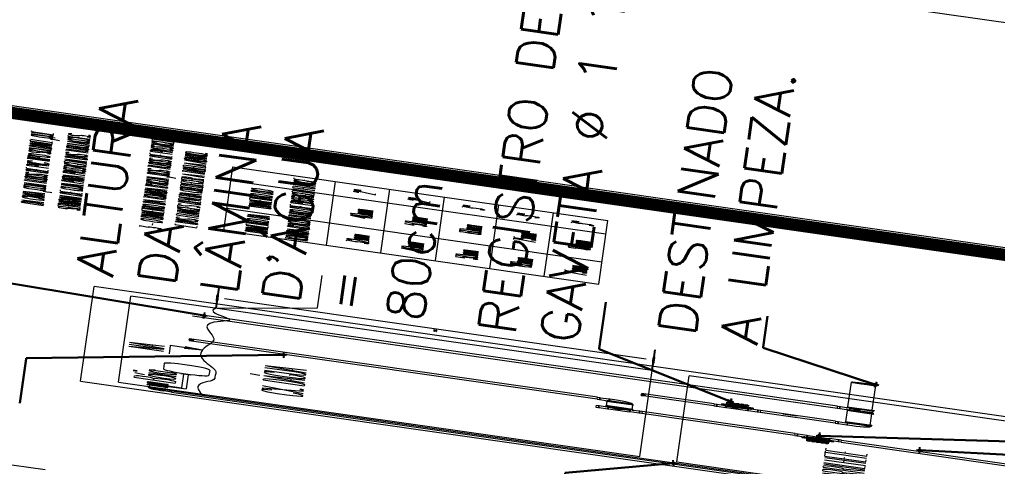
# Model space of a CAD drawing. Header units: millimetres. Extents: x -361192058 to 101130107379, y -14071650034 to 19218552450.
# Drawn here: x -138056.2 to -137578.3, y 41202.1 to 41420.5 of the extents above; entities that cross this region are included whole.
import ezdxf
from ezdxf.enums import TextEntityAlignment as Align

# ---------------------------------------------------------------- set-up
doc = ezdxf.new("R2010")
doc.units = ezdxf.units.MM
doc.header["$LTSCALE"] = 0.5
for name, color, linetype in [('02', 2, 'Continuous'), ('APBAN', 4, 'Continuous'), ('COTAS', 7, 'Continuous'), ('DIVERSOS', 4, 'Continuous'), ('parede', 2, 'Continuous'), ('TEXT02', 3, 'Continuous'), ('tubulação esg', 4, 'Continuous'), ('TXT_0', 7, 'Continuous'), ('TXT_2', 6, 'Continuous')]:
    doc.layers.add(name, color=color, linetype=linetype)
doc.styles.add('ADITIVOCAD', font='ROMANS.shx')
doc.styles.add('COTAS', font='romans.shx')
doc.styles.add('R80', font='simplex.shx', dxfattribs={"height": 0.2})
doc.styles.add('ROMANS', font='romans', dxfattribs={"height": 0.1})
doc.styles.get("Standard").update_dxf_attribs({"font": 'txt.shx', "height": 0.12})
doc.dimstyles.new('COTAS', dxfattribs={"dimtxt": 0.08, "dimasz": 0.06, "dimexe": 0.18, "dimexo": 0.0625, "dimgap": 0.05, "dimtad": 1, "dimdec": 4, "dimzin": 4, "dimdsep": 46, "dimtxsty": 'R80', "dimblk1": 'DOT', "dimblk2": 'DOT', "dimsah": 1, "dimcen": 0.09, "dimse1": 1, "dimse2": 1, "dimclrt": 150, "dimadec": 0, "dimazin": 0, "dimtfac": 1, "dimtdec": 4, "dimtmove": 2, "dimatfit": 3, "dimldrblk": 'DOT', "dimfxl": 0, "dimtolj": 1, "dimtzin": 0, "dimarcsym": 0})

# ---------------------------------------------------------------- blocks, each defined once
blk = doc.blocks.new('_Dot')
at = {"color": 0, "lineweight": -2}
blk.add_line((-0.5, 0), (-1, 0), dxfattribs=at)
at = {"color": 0, "const_width": 0.5}
blk.add_lwpolyline([(-0.25, 0, 1), (0.25, 0, 1)], format="xyb", close=True, dxfattribs=at)
blk = doc.blocks.new('DOT')
for p, q in [((0, -1.5), (0, 1.5)), ((1.5, 0), (-1.5, 0))]:
    blk.add_line(p, q)
blk.add_circle((0, 0), 0.5)
blk = doc.blocks.new('BOLA')
for p, q in [((0, -1.44), (0, 1.44)), ((-1.44, 0), (1.44, 0))]:
    blk.add_line(p, q)
blk.add_circle((0, 0), 0.452)
blk = doc.blocks.new('APROVADO QUADRA 21.2 MBVII')
at = {"lineweight": 18}
blk.add_lwpolyline([(3864.7239, 2517.8679), (4064.6387, 2517.8679), (4064.6387, 2359.9753), (3864.7239, 2359.9753)], close=True, dxfattribs=at)
at = {"layer": '02', "color": 4, "lineweight": 18}
for p, q in [((4022.4971, 2477.5429), (4024.0586, 2476.7155)), ((4024.0586, 2476.7155), (4027.5471, 2476.7155))]:
    blk.add_line(p, q, dxfattribs=at)
at = {"layer": '02', "color": 7, "lineweight": 18}
blk.add_line((4023.6235, 2473.9785), (4023.6235, 2477.4829), dxfattribs=at)
at = {"layer": '02', "lineweight": 18}
blk.add_lwpolyline([(3979.6187, 2438.8395), (4040.8187, 2438.8395), (4040.8187, 2483.3895), (3979.6187, 2483.3895)], close=True, dxfattribs=at)
at = {"layer": '02', "lineweight": 18, "const_width": 0.1}
blk.add_lwpolyline([(3980.3687, 2439.5895), (4040.0687, 2439.5895), (4040.0687, 2482.6395), (3980.3687, 2482.6395)], close=True, dxfattribs=at)
at = {"layer": 'COTAS', "lineweight": 18}
for p, q in [((4017.8713, 2477.8715), (4016.9696, 2477.8715)), ((4017.8709, 2477.6049), (4017.8713, 2477.8715)), ((4017.7818, 2477.7483), (4017.8711, 2477.7481)), ((4017.8709, 2477.6049), (4017.7818, 2477.7483)), ((4017.96, 2477.7483), (4017.8707, 2477.7481)), ((4017.8709, 2477.6049), (4017.96, 2477.7483))]:
    blk.add_line(p, q, dxfattribs=at)
blk.add_open_spline([(4022.4971, 2477.5429), (4022.3214, 2477.5618), (4021.9594, 2477.6007), (4021.5248, 2477.3502), (4020.7572, 2477.6742), (4019.9381, 2477.554), (4018.9718, 2477.5098), (4018.0362, 2477.6127), (4016.9515, 2477.6407), (4015.9919, 2477.4541), (4015.3341, 2477.4767), (4014.8598, 2477.4603), (4014.1558, 2477.637), (4013.618, 2477.5935), (4013.2156, 2477.561)], degree=3, knots=[0, 0, 0, 0, 0.524106, 1.079856, 1.342524, 2.93107, 3.472606, 4.25026, 5.747679, 6.709959, 7.160989, 7.720557, 8.12396, 9.322028, 9.322028, 9.322028, 9.322028], dxfattribs=at)
at = {"layer": 'DIVERSOS', "color": 8, "lineweight": 18}
blk.add_line((4002.8191, 2478.7443), (4002.8191, 2481.1443), dxfattribs=at)
at = {"layer": 'parede', "color": 7, "lineweight": 18}
for p, q in [((4012.7515, 2478.5592), (4022.9611, 2478.5592)), ((4012.7515, 2478.5592), (4012.7515, 2466.0319)), ((4022.9611, 2470.2059), (4022.9611, 2478.5592)), ((4013.2156, 2478.2498), (4013.2156, 2473.9185)), ((4013.2156, 2478.2498), (4022.4971, 2478.2498)), ((4022.4971, 2473.9185), (4022.4971, 2478.2498)), ((4013.2156, 2473.9185), (4022.4971, 2473.9185)), ((4013.2156, 2473.6091), (4013.2156, 2472.078)), ((4013.2156, 2473.6091), (4022.4971, 2473.6091)), ((4022.4971, 2470.3296), (4022.4971, 2473.6091))]:
    blk.add_line(p, q, dxfattribs=at)
at = {"layer": 'tubulação esg', "lineweight": 18}
for p, q in [((4013.0915, 2477.9985), (4013.0876, 2477.9947)), ((4013.0876, 2477.9947), (4013.0876, 2477.873)), ((4013.0915, 2477.8691), (4013.0915, 2477.9985)), ((4013.1391, 2477.9985), (4013.0915, 2477.9985)), ((4013.1422, 2478.0017), (4013.1391, 2477.9985)), ((4013.1391, 2477.8602), (4013.1391, 2477.9985)), ((4013.1422, 2477.8571), (4013.1422, 2478.0017)), ((4013.1549, 2478.0017), (4013.1422, 2478.0017)), ((4013.1549, 2477.8571), (4013.1549, 2478.0017)), ((4013.1549, 2477.9918), (4013.3802, 2477.9918)), ((4013.3802, 2477.8524), (4013.3802, 2478.0039)), ((4013.3802, 2478.0039), (4013.3836, 2478.0039)), ((4013.3871, 2478.0073), (4013.3871, 2478.0108)), ((4013.3871, 2477.8524), (4013.3871, 2478.0039)), ((4013.3905, 2478.0142), (4013.418, 2478.0142)), ((4013.3905, 2478.0108), (4013.3905, 2477.8455)), ((4013.418, 2477.8455), (4013.418, 2478.0108)), ((4013.4214, 2478.0073), (4013.4214, 2478.0108)), ((4013.4214, 2477.8524), (4013.4214, 2478.0039)), ((4013.4249, 2478.0039), (4013.4764, 2478.0039)), ((4013.4781, 2477.8541), (4013.4781, 2478.0022)), ((4013.4781, 2477.9969), (4013.5892, 2477.9969)), ((4013.5892, 2478.0039), (4013.5926, 2478.0039)), ((4013.5892, 2477.8524), (4013.5892, 2478.0039)), ((4013.5961, 2478.0073), (4013.5961, 2478.0108)), ((4013.5961, 2477.8524), (4013.5961, 2478.0039)), ((4013.5995, 2478.0142), (4013.6934, 2478.0142)), ((4013.6969, 2478.0073), (4013.6969, 2478.0108)), ((4013.6969, 2477.8524), (4013.6969, 2478.0039)), ((4013.7037, 2478.0039), (4013.7003, 2478.0039)), ((4013.7037, 2477.8524), (4013.7037, 2478.0039)), ((4013.4654, 2477.9281), (4013.4716, 2477.9281)), ((4013.4654, 2477.8483), (4013.4654, 2477.9281)), ((4013.4716, 2477.8483), (4013.4716, 2477.9281)), ((4012.9621, 2477.8691), (4012.9659, 2477.873)), ((4012.9621, 2477.8216), (4012.9621, 2477.8691)), ((4012.9621, 2477.8691), (4013.0915, 2477.8691)), ((4012.9659, 2477.873), (4013.0876, 2477.873)), ((4013.0876, 2477.873), (4013.0915, 2477.8691)), ((4013.0915, 2477.8691), (4013.1004, 2477.8602)), ((4013.1004, 2477.8216), (4013.1004, 2477.8602)), ((4013.1391, 2477.8602), (4013.1004, 2477.8602)), ((4013.1422, 2477.8571), (4013.1391, 2477.8602)), ((4013.1549, 2477.8571), (4013.1422, 2477.8571)), ((4013.1549, 2477.8623), (4013.3802, 2477.8623)), ((4013.3802, 2477.8524), (4013.3836, 2477.8524)), ((4013.3871, 2477.8455), (4013.3871, 2477.8489)), ((4013.3905, 2477.8421), (4013.418, 2477.8421)), ((4013.4214, 2477.8455), (4013.4214, 2477.8489)), ((4013.4249, 2477.8524), (4013.4654, 2477.8524)), ((4013.4654, 2477.8483), (4013.4716, 2477.8483)), ((4013.4716, 2477.8524), (4013.4764, 2477.8524)), ((4013.4781, 2477.8594), (4013.5892, 2477.8594)), ((4013.5147, 2477.8594), (4013.5147, 2477.6905)), ((4013.5551, 2477.8594), (4013.5551, 2477.7309)), ((4013.5892, 2477.8524), (4013.5926, 2477.8524)), ((4013.5961, 2477.8455), (4013.5961, 2477.8489)), ((4013.5995, 2477.8421), (4013.6934, 2477.8421)), ((4013.6969, 2477.8455), (4013.6969, 2477.8489)), ((4013.7037, 2477.8524), (4013.7003, 2477.8524)), ((4015.8594, 2477.9), (4015.2994, 2477.9)), ((4012.9589, 2477.8184), (4012.9621, 2477.8216)), ((4012.9589, 2477.8057), (4012.9589, 2477.8184)), ((4012.9589, 2477.8184), (4013.1035, 2477.8184)), ((4012.9589, 2477.8057), (4013.1035, 2477.8057)), ((4012.9621, 2477.8216), (4013.1004, 2477.8216)), ((4012.9706, 2477.8057), (4012.9706, 2472.0661)), ((4013.0919, 2477.8057), (4013.0919, 2472.0661)), ((4013.1035, 2477.8184), (4013.1004, 2477.8216)), ((4013.1035, 2477.8057), (4013.1035, 2477.8184)), ((4015.1143, 2477.751), (4015.0311, 2477.751)), ((4015.0311, 2477.6703), (4015.0311, 2477.751)), ((4015.0311, 2477.6905), (4013.5147, 2477.6905)), ((4015.0311, 2477.7309), (4013.5551, 2477.7309)), ((4015.1143, 2477.6703), (4015.0311, 2477.6703)), ((4018.641, 2474.333), (4018.641, 2477.7226)), ((4018.8553, 2474.333), (4018.8553, 2477.7226)), ((4021.3339, 2477.7251), (4021.333, 2472.366)), ((4021.5367, 2472.366), (4021.5367, 2477.7251)), ((4015.8594, 2477.5213), (4015.2994, 2477.5213)), ((4017.7931, 2474.333), (4017.7931, 2474.3134)), ((4018.0163, 2474.333), (4017.7931, 2474.333)), ((4017.7931, 2474.3134), (4017.798, 2474.3085)), ((4018.0163, 2474.3134), (4017.7931, 2474.3134)), ((4017.798, 2474.3085), (4017.798, 2474.2351)), ((4018.0114, 2474.3085), (4017.798, 2474.3085)), ((4018.0163, 2474.3134), (4018.0114, 2474.3085)), ((4018.0114, 2474.3085), (4018.0114, 2474.2586)), ((4018.0163, 2474.333), (4018.0163, 2474.3134)), ((4018.6365, 2474.333), (4018.8597, 2474.333)), ((4018.6365, 2474.333), (4018.6365, 2474.3134)), ((4018.6365, 2474.3134), (4018.8597, 2474.3134)), ((4018.6365, 2474.3134), (4018.6414, 2474.3085)), ((4018.6414, 2474.3085), (4018.8548, 2474.3085)), ((4018.6414, 2474.3085), (4018.6414, 2474.2488)), ((4018.8597, 2474.3134), (4018.8548, 2474.3085)), ((4018.8548, 2474.3085), (4018.8548, 2474.2351)), ((4018.8597, 2474.333), (4018.8597, 2474.3134)), ((4017.798, 2474.2351), (4017.8039, 2474.2292)), ((4017.798, 2474.2351), (4017.9047, 2474.2351)), ((4017.8038, 2474.2292), (4017.8038, 2474.055)), ((4017.8039, 2474.2292), (4017.9047, 2474.2292)), ((4018.0114, 2474.2488), (4017.9047, 2474.1421)), ((4017.9977, 2474.2351), (4017.9047, 2474.2351)), ((4017.9917, 2474.2292), (4017.9047, 2474.2292)), ((4017.9917, 2474.2292), (4017.9917, 2474.0551)), ((4017.9977, 2474.2351), (4017.9977, 2474.0491)), ((4018.0711, 2474.2488), (4018.0211, 2474.2488)), ((4018.076, 2474.2537), (4018.0711, 2474.2488)), ((4018.0711, 2474.0354), (4018.0711, 2474.2488)), ((4018.0711, 2474.2488), (4018.5573, 2474.2488)), ((4018.0955, 2474.2537), (4018.076, 2474.2537)), ((4018.076, 2474.0305), (4018.076, 2474.2537)), ((4018.0955, 2474.0305), (4018.0955, 2474.2537)), ((4018.5573, 2474.0305), (4018.5573, 2474.2537)), ((4018.5573, 2474.2537), (4018.5768, 2474.2537)), ((4018.5768, 2474.0305), (4018.5768, 2474.2537)), ((4018.5768, 2474.2537), (4018.5817, 2474.2488)), ((4018.5817, 2474.0354), (4018.5817, 2474.2488)), ((4018.5817, 2474.2488), (4018.6414, 2474.2488)), ((4018.6551, 2474.2351), (4018.6414, 2474.2488)), ((4018.6551, 2474.2351), (4018.8548, 2474.2351)), ((4018.6551, 2474.0354), (4018.6551, 2474.2351)), ((4018.6611, 2474.2292), (4018.6551, 2474.2351)), ((4018.8489, 2474.2292), (4018.6611, 2474.2292)), ((4018.6611, 2474.0413), (4018.6611, 2474.2292)), ((4018.8548, 2474.2351), (4018.8489, 2474.2292)), ((4018.0114, 2474.0354), (4017.9047, 2474.1421)), ((4017.798, 2474.0491), (4017.8039, 2474.0551)), ((4017.8039, 2474.0551), (4017.9047, 2474.0551)), ((4017.9917, 2474.0551), (4017.9047, 2474.0551)), ((4017.7931, 2473.9708), (4017.798, 2473.9757)), ((4017.7931, 2473.9512), (4017.7931, 2473.9708)), ((4018.0163, 2473.9708), (4017.7931, 2473.9708)), ((4017.798, 2473.9757), (4017.798, 2474.0491)), ((4017.798, 2474.0491), (4017.9047, 2474.0491)), ((4018.0114, 2473.9757), (4017.798, 2473.9757)), ((4017.9977, 2474.0491), (4017.9047, 2474.0491)), ((4018.0114, 2473.9757), (4018.0114, 2474.0256)), ((4018.0163, 2473.9708), (4018.0114, 2473.9757)), ((4018.0163, 2473.9512), (4018.0163, 2473.9708)), ((4018.0711, 2474.0354), (4018.0211, 2474.0354)), ((4018.076, 2474.0305), (4018.0711, 2474.0354)), ((4018.0711, 2474.0354), (4018.5573, 2474.0354)), ((4018.0955, 2474.0305), (4018.076, 2474.0305)), ((4018.5573, 2474.0305), (4018.5768, 2474.0305)), ((4018.5768, 2474.0305), (4018.5817, 2474.0354)), ((4018.5817, 2474.0354), (4018.6551, 2474.0354)), ((4018.6551, 2474.0354), (4018.6611, 2474.0413)), ((4019.7048, 2473.3747), (4019.7048, 2473.978)), ((4019.9182, 2473.3747), (4019.9182, 2473.978)), ((4018.0163, 2473.9512), (4017.7931, 2473.9512)), ((4017.798, 2472.6805), (4017.798, 2473.9512)), ((4018.0114, 2472.6805), (4018.0114, 2473.9512)), ((4019.699, 2473.3747), (4019.699, 2473.355)), ((4019.924, 2473.3747), (4019.699, 2473.3747)), ((4019.924, 2473.3747), (4019.699, 2473.3747)), ((4019.924, 2473.355), (4019.699, 2473.355)), ((4019.699, 2473.355), (4019.7039, 2473.35)), ((4019.7039, 2473.35), (4019.7039, 2473.276)), ((4019.919, 2473.35), (4019.7039, 2473.35)), ((4019.924, 2473.355), (4019.919, 2473.35)), ((4019.919, 2473.35), (4019.919, 2473.2997)), ((4019.924, 2473.3747), (4019.924, 2473.355)), ((4019.7039, 2473.276), (4019.8115, 2473.276)), ((4019.7039, 2473.276), (4019.7099, 2473.27)), ((4019.7098, 2473.2701), (4019.7098, 2473.0945)), ((4019.7099, 2473.27), (4019.8115, 2473.27)), ((4019.919, 2473.2898), (4019.8115, 2473.1823)), ((4019.9052, 2473.276), (4019.8115, 2473.276)), ((4019.8992, 2473.27), (4019.8115, 2473.27)), ((4019.8992, 2473.27), (4019.8992, 2473.0945)), ((4019.9052, 2473.276), (4019.9052, 2473.0885)), ((4019.9792, 2473.2898), (4019.9289, 2473.2898)), ((4019.9841, 2473.2948), (4019.9792, 2473.2898)), ((4019.9792, 2473.0747), (4019.9792, 2473.2898)), ((4020.0456, 2473.313), (4019.9841, 2473.313)), ((4019.9841, 2473.0515), (4019.9841, 2473.313)), ((4020.0456, 2473.0515), (4020.0456, 2473.313)), ((4020.0553, 2473.2773), (4020.1035, 2473.2773)), ((4020.181, 2473.2298), (4020.1133, 2473.2536)), ((4020.1133, 2473.111), (4020.1133, 2473.2536)), ((4020.2576, 2473.2773), (4020.2799, 2473.2695)), ((4020.2576, 2473.0872), (4020.2576, 2473.2773)), ((4019.919, 2473.0747), (4019.8115, 2473.1823)), ((4020.0553, 2473.2298), (4020.1035, 2473.2298)), ((4020.181, 2473.1424), (4020.181, 2473.2222)), ((4020.181, 2473.1557), (4020.181, 2473.2089)), ((4020.1864, 2473.2355), (4020.2134, 2473.2355)), ((4020.1864, 2473.2089), (4020.2134, 2473.2089)), ((4020.2189, 2473.1424), (4020.2189, 2473.2222)), ((4020.2189, 2473.1945), (4020.2576, 2473.1945)), ((4020.2189, 2473.17), (4020.2576, 2473.17)), ((4019.7039, 2473.0885), (4019.7099, 2473.0945)), ((4019.7039, 2473.0885), (4019.8115, 2473.0885)), ((4019.7039, 2473.0145), (4019.7039, 2473.0885)), ((4019.7099, 2473.0945), (4019.8115, 2473.0945)), ((4019.8992, 2473.0945), (4019.8115, 2473.0945)), ((4019.9052, 2473.0885), (4019.8115, 2473.0885)), ((4020.0553, 2473.1348), (4020.1035, 2473.1348)), ((4020.0553, 2473.0872), (4020.1035, 2473.0872)), ((4020.181, 2473.1348), (4020.1133, 2473.111)), ((4020.1864, 2473.1557), (4020.2134, 2473.1557)), ((4020.1864, 2473.1291), (4020.2134, 2473.1291)), ((4020.2576, 2473.0872), (4020.2799, 2473.0951)), ((4019.699, 2473.0096), (4019.7039, 2473.0145)), ((4019.924, 2473.0096), (4019.699, 2473.0096)), ((4019.699, 2472.9899), (4019.699, 2473.0096)), ((4019.919, 2473.0145), (4019.7039, 2473.0145)), ((4019.919, 2473.0145), (4019.919, 2473.0649)), ((4019.924, 2473.0096), (4019.919, 2473.0145)), ((4019.924, 2472.9899), (4019.924, 2473.0096)), ((4019.9792, 2473.0747), (4019.9289, 2473.0747)), ((4019.9841, 2473.0698), (4019.9792, 2473.0747)), ((4020.0456, 2473.0515), (4019.9841, 2473.0515)), ((4019.924, 2472.9899), (4019.699, 2472.9899)), ((4019.7048, 2472.3668), (4019.7048, 2472.9899)), ((4019.919, 2472.3668), (4019.919, 2472.9899)), ((4017.6706, 2472.3574), (4017.6706, 2472.6189)), ((4017.6706, 2472.6189), (4017.732, 2472.6189)), ((4017.732, 2472.3574), (4017.732, 2472.6189)), ((4017.7922, 2472.6805), (4017.7922, 2472.6608)), ((4017.7922, 2472.6805), (4018.0171, 2472.6805)), ((4017.7922, 2472.6805), (4018.0171, 2472.6805)), ((4017.7922, 2472.6608), (4017.7971, 2472.6559)), ((4017.7922, 2472.6608), (4018.0171, 2472.6608)), ((4017.7971, 2472.6559), (4017.7971, 2472.6055)), ((4017.7971, 2472.6559), (4018.0122, 2472.6559)), ((4018.0171, 2472.6608), (4018.0122, 2472.6559)), ((4018.0122, 2472.6559), (4018.0122, 2472.5819)), ((4018.0171, 2472.6805), (4018.0171, 2472.6608)), ((4017.4585, 2472.5832), (4017.4362, 2472.5754)), ((4017.4585, 2472.3931), (4017.4585, 2472.5832)), ((4017.4972, 2472.4482), (4017.4972, 2472.528)), ((4017.5297, 2472.5413), (4017.5027, 2472.5413)), ((4017.5352, 2472.5356), (4017.6029, 2472.5594)), ((4017.5352, 2472.4482), (4017.5352, 2472.528)), ((4017.6029, 2472.4168), (4017.6029, 2472.5594)), ((4017.6608, 2472.5832), (4017.6126, 2472.5832)), ((4017.6608, 2472.5356), (4017.6126, 2472.5356)), ((4017.732, 2472.6006), (4017.7369, 2472.5957)), ((4017.7369, 2472.5957), (4017.7872, 2472.5957)), ((4017.7369, 2472.3806), (4017.7369, 2472.5957)), ((4017.7971, 2472.5957), (4017.9047, 2472.4881)), ((4017.8109, 2472.5819), (4017.8109, 2472.3944)), ((4017.8109, 2472.5819), (4017.9047, 2472.5819)), ((4017.8169, 2472.5759), (4017.8169, 2472.4004)), ((4017.8169, 2472.5759), (4017.9047, 2472.5759)), ((4018.0122, 2472.5819), (4017.9047, 2472.5819)), ((4018.0062, 2472.5759), (4017.9047, 2472.5759)), ((4018.0122, 2472.5819), (4018.0062, 2472.5759)), ((4018.0063, 2472.5759), (4018.0063, 2472.4003)), ((4017.4972, 2472.5004), (4017.4585, 2472.5004)), ((4017.4972, 2472.4759), (4017.4585, 2472.4759)), ((4017.5297, 2472.5147), (4017.5027, 2472.5147)), ((4017.5297, 2472.4615), (4017.5027, 2472.4615)), ((4017.5352, 2472.4615), (4017.5352, 2472.5147)), ((4017.5352, 2472.4406), (4017.6029, 2472.4168)), ((4017.6608, 2472.4406), (4017.6126, 2472.4406)), ((4017.7971, 2472.3806), (4017.9047, 2472.4881)), ((4017.4585, 2472.3931), (4017.4362, 2472.4009)), ((4017.5297, 2472.4349), (4017.5027, 2472.4349)), ((4017.6608, 2472.3931), (4017.6126, 2472.3931)), ((4017.732, 2472.3756), (4017.7369, 2472.3806)), ((4017.7369, 2472.3806), (4017.7872, 2472.3806)), ((4017.7971, 2472.3204), (4017.7971, 2472.3707)), ((4017.8109, 2472.3944), (4017.9047, 2472.3944)), ((4017.8169, 2472.4004), (4017.9047, 2472.4004)), ((4018.0062, 2472.4004), (4017.9047, 2472.4004)), ((4018.0122, 2472.3944), (4017.9047, 2472.3944)), ((4018.0122, 2472.3944), (4018.0062, 2472.4004)), ((4018.0122, 2472.3204), (4018.0122, 2472.3944)), ((4019.9231, 2472.3668), (4019.6999, 2472.3668)), ((4019.6999, 2472.3668), (4019.6999, 2472.3472)), ((4019.9231, 2472.3668), (4019.9231, 2472.3472)), ((4021.328, 2472.366), (4021.5512, 2472.366)), ((4021.328, 2472.366), (4021.328, 2472.3464)), ((4021.5512, 2472.366), (4021.5512, 2472.3464)), ((4017.6706, 2472.3574), (4017.732, 2472.3574)), ((4017.7922, 2472.3155), (4017.7971, 2472.3204)), ((4017.7922, 2472.2957), (4017.7922, 2472.3155)), ((4017.7922, 2472.3155), (4018.0171, 2472.3155)), ((4017.7922, 2472.2957), (4018.0171, 2472.2957)), ((4017.7971, 2472.3204), (4018.0122, 2472.3204)), ((4017.7975, 2472.2957), (4017.7975, 2470.8857)), ((4018.0171, 2472.3155), (4018.0122, 2472.3204)), ((4018.0122, 2472.2957), (4018.0122, 2470.8857)), ((4018.0171, 2472.2957), (4018.0171, 2472.3155)), ((4019.9231, 2472.3472), (4019.6999, 2472.3472)), ((4019.6999, 2472.3472), (4019.7048, 2472.3423)), ((4019.7048, 2472.3423), (4019.7048, 2472.2689)), ((4019.9182, 2472.3423), (4019.7048, 2472.3423)), ((4019.9045, 2472.2689), (4019.9182, 2472.2826)), ((4019.9231, 2472.3472), (4019.9182, 2472.3423)), ((4019.9182, 2472.3423), (4019.9182, 2472.2826)), ((4019.9779, 2472.2826), (4019.9182, 2472.2826)), ((4019.9828, 2472.2875), (4019.9779, 2472.2826)), ((4019.9779, 2472.0692), (4019.9779, 2472.2826)), ((4019.9828, 2472.0643), (4019.9828, 2472.2875)), ((4020.0024, 2472.2875), (4019.9828, 2472.2875)), ((4020.0024, 2472.0643), (4020.0024, 2472.2875)), ((4020.0024, 2472.2815), (4021.2487, 2472.2815)), ((4021.2487, 2472.2867), (4021.2487, 2472.0635)), ((4021.2487, 2472.2867), (4021.2683, 2472.2867)), ((4021.2683, 2472.2867), (4021.2683, 2472.0635)), ((4021.2683, 2472.2867), (4021.2732, 2472.2818)), ((4021.2732, 2472.2818), (4021.2732, 2472.0684)), ((4021.2732, 2472.2818), (4021.3231, 2472.2818)), ((4021.328, 2472.3464), (4021.5512, 2472.3464)), ((4021.328, 2472.3464), (4021.3329, 2472.3415)), ((4021.3329, 2472.3415), (4021.5463, 2472.3415)), ((4021.3329, 2472.3415), (4021.3329, 2472.2916)), ((4021.3329, 2472.2818), (4021.4396, 2472.1751)), ((4021.5463, 2472.2818), (4021.4396, 2472.1751)), ((4021.5512, 2472.3464), (4021.5463, 2472.3415)), ((4021.5463, 2472.3415), (4021.5463, 2472.2916)), ((4021.606, 2472.2818), (4021.5561, 2472.2818)), ((4021.6109, 2472.2867), (4021.606, 2472.2818)), ((4021.606, 2472.2818), (4021.606, 2472.0684)), ((4021.6109, 2472.2867), (4021.6109, 2472.0635)), ((4021.6305, 2472.2867), (4021.6109, 2472.2867)), ((4021.6305, 2472.2867), (4021.6305, 2472.0635)), ((4021.6305, 2472.2815), (4024.2929, 2472.2815)), ((4019.9045, 2472.2689), (4019.7048, 2472.2689)), ((4019.7048, 2472.2689), (4019.7107, 2472.263)), ((4019.7107, 2472.263), (4019.8985, 2472.263)), ((4019.8985, 2472.263), (4019.9045, 2472.2689)), ((4019.8985, 2472.0752), (4019.8985, 2472.263)), ((4019.9045, 2472.0692), (4019.9045, 2472.2689)), ((4021.5326, 2472.2681), (4021.3466, 2472.2681)), ((4021.3466, 2472.2681), (4021.3466, 2472.1751)), ((4021.5267, 2472.2621), (4021.3526, 2472.2621)), ((4021.3526, 2472.2621), (4021.3526, 2472.1751)), ((4021.5267, 2472.2621), (4021.5267, 2472.1751)), ((4021.5326, 2472.2681), (4021.5326, 2472.1751)), ((4021.3466, 2472.0684), (4021.3466, 2472.1751)), ((4021.3526, 2472.0743), (4021.3526, 2472.1751)), ((4021.5267, 2472.0743), (4021.5267, 2472.1751)), ((4021.5326, 2472.0684), (4021.5326, 2472.1751)), ((4019.9045, 2472.0692), (4019.8985, 2472.0752)), ((4019.9779, 2472.0692), (4019.9045, 2472.0692)), ((4019.9828, 2472.0643), (4019.9779, 2472.0692)), ((4020.0024, 2472.0643), (4019.9828, 2472.0643)), ((4020.0024, 2472.0794), (4021.2487, 2472.0794)), ((4021.2487, 2472.0635), (4021.2683, 2472.0635)), ((4021.2683, 2472.0635), (4021.2732, 2472.0684)), ((4021.2732, 2472.0684), (4021.3466, 2472.0684)), ((4021.3466, 2472.0684), (4021.3526, 2472.0743)), ((4021.5267, 2472.0743), (4021.3525, 2472.0743)), ((4021.5326, 2472.0684), (4021.5267, 2472.0743)), ((4021.606, 2472.0684), (4021.5326, 2472.0684)), ((4021.6109, 2472.0635), (4021.606, 2472.0684)), ((4021.6305, 2472.0635), (4021.6109, 2472.0635)), ((4021.6305, 2472.0794), (4024.2929, 2472.0794))]:
    blk.add_line(p, q, dxfattribs=at)
at = {"layer": 'tubulação esg', "color": 84, "lineweight": 18}
blk.add_line((4019.9169, 2472.8046), (4019.9169, 2472.6857), dxfattribs=at)
at = {"layer": 'tubulação esg', "lineweight": 18}
for centre, radius, start, end in [((4013.0908, 2477.8698), 0.125, 91.47331, 178.52669), ((4013.3836, 2478.0073), 0.00344, 270, 0), ((4013.3905, 2478.0108), 0.00344, 90, 180), ((4013.418, 2478.0108), 0.00344, 0, 90), ((4013.4249, 2478.0073), 0.00344, 180, 270), ((4013.4764, 2478.0022), 0.00172, 0, 90), ((4013.5926, 2478.0073), 0.00344, 270, 0), ((4013.5995, 2478.0108), 0.00344, 90, 180), ((4013.6934, 2478.0108), 0.00344, 0, 90), ((4013.7003, 2478.0073), 0.00344, 180, 270), ((4013.3836, 2477.8489), 0.00344, 0, 90), ((4013.3905, 2477.8455), 0.00344, 180, 270), ((4013.418, 2477.8455), 0.00344, 270, 0), ((4013.4249, 2477.8489), 0.00344, 90, 180), ((4013.4764, 2477.8541), 0.00172, 270, 0), ((4013.5926, 2477.8489), 0.00344, 0, 90), ((4013.5995, 2477.8455), 0.00344, 180, 270), ((4013.6934, 2477.8455), 0.00344, 270, 0), ((4013.7003, 2477.8489), 0.00344, 90, 180), ((4015.2994, 2477.7107), 0.1894, 90, 270), ((4015.8594, 2477.7107), 0.1894, 270, 90), ((4018.0211, 2474.2586), 0.00979, 180, 270), ((4018.6561, 2474.2341), 0.1928, 271.47331, 358.52669), ((4018.0211, 2474.0256), 0.00979, 90, 180), ((4019.9289, 2473.2997), 0.00987, 180, 270), ((4020.0794, 2473.2536), 0.0339, 135.42227, 224.57773), ((4020.0794, 2473.2536), 0.0339, 315.42227, 44.57773), ((4020.2908, 2473.2386), 0.0122, 127.69056, 232.30944), ((4020.2759, 2473.258), 0.0122, 0, 70.69428), ((4020.2759, 2473.258), 0.0122, 307.69056, 0), ((4020.1664, 2473.1823), 0.1208, 156.83509, 203.16491), ((4019.9925, 2473.1823), 0.1208, 336.83509, 23.16491), ((4020.1999, 2473.2222), 0.019, 135.42227, 224.57773), ((4020.2486, 2473.1823), 0.0676, 156.83509, 203.16491), ((4020.1999, 2473.2222), 0.019, 315.42227, 44.57773), ((4020.1512, 2473.1823), 0.0676, 336.83509, 23.16491), ((4020.2908, 2473.1999), 0.0122, 127.69056, 232.30944), ((4020.2908, 2473.1647), 0.0122, 127.69056, 232.30944), ((4020.2759, 2473.2192), 0.0122, 0, 52.30944), ((4020.2759, 2473.2192), 0.0122, 307.69056, 0), ((4020.2759, 2473.1805), 0.0122, 0, 52.30944), ((4020.2759, 2473.184), 0.0122, 307.69056, 0), ((4020.0794, 2473.111), 0.0339, 135.42227, 224.57773), ((4020.0794, 2473.111), 0.0339, 315.42227, 44.57773), ((4020.1999, 2473.1424), 0.019, 135.42227, 224.57773), ((4020.1999, 2473.1424), 0.019, 315.42227, 44.57773), ((4020.2908, 2473.126), 0.0122, 127.69056, 232.30944), ((4020.2759, 2473.1066), 0.0122, 289.30572, 0), ((4020.2759, 2473.1453), 0.0122, 0, 52.30944), ((4020.2759, 2473.1453), 0.0122, 307.69056, 0), ((4020.2759, 2473.1066), 0.0122, 0, 52.30944), ((4019.9289, 2473.0649), 0.00987, 90, 180), ((4017.7872, 2472.6055), 0.00987, 270, 0), ((4017.4403, 2472.5638), 0.0122, 109.30572, 180), ((4017.4403, 2472.5638), 0.0122, 180, 232.30944), ((4017.4403, 2472.5251), 0.0122, 127.69056, 180), ((4017.4403, 2472.5251), 0.0122, 180, 232.30944), ((4017.4253, 2472.5445), 0.0122, 307.69056, 52.30944), ((4017.5162, 2472.528), 0.019, 135.42227, 224.57773), ((4017.5162, 2472.528), 0.019, 315.42227, 44.57773), ((4017.6367, 2472.5594), 0.0339, 135.42227, 224.57773), ((4017.7237, 2472.4881), 0.1208, 156.83509, 203.16491), ((4017.6367, 2472.5594), 0.0339, 315.42227, 44.57773), ((4017.5498, 2472.4881), 0.1208, 336.83509, 23.16491), ((4017.4403, 2472.4864), 0.0122, 127.69056, 180), ((4017.4403, 2472.4899), 0.0122, 180, 232.30944), ((4017.4403, 2472.4512), 0.0122, 127.69056, 180), ((4017.4403, 2472.4512), 0.0122, 180, 232.30944), ((4017.4253, 2472.5057), 0.0122, 307.69056, 52.30944), ((4017.4253, 2472.4705), 0.0122, 307.69056, 52.30944), ((4017.4253, 2472.4318), 0.0122, 307.69056, 52.30944), ((4017.5649, 2472.4881), 0.0676, 156.83509, 203.16491), ((4017.5162, 2472.4482), 0.019, 135.42227, 224.57773), ((4017.4675, 2472.4881), 0.0676, 336.83509, 23.16491), ((4017.5162, 2472.4482), 0.019, 315.42227, 44.57773), ((4017.6367, 2472.4168), 0.0339, 135.42227, 224.57773), ((4017.6367, 2472.4168), 0.0339, 315.42227, 44.57773), ((4017.4403, 2472.4124), 0.0122, 127.69056, 180), ((4017.4403, 2472.4124), 0.0122, 180, 250.69428), ((4017.7872, 2472.3707), 0.00987, 0, 90), ((4021.3231, 2472.2916), 0.00979, 270, 0), ((4021.5561, 2472.2916), 0.00979, 180, 270), ((4019.9035, 2472.268), 0.1928, 181.47331, 268.52669)]:
    blk.add_arc(centre, radius, start, end, dxfattribs=at)
at = {"layer": 'tubulação esg', "lineweight": 18, "extrusion": (0, 0, -1)}
blk.add_ellipse((4024.2977, 2472.1756), major_axis=(0, -0.1067), ratio=0.366698, dxfattribs=at)
at = {"layer": 'tubulação esg', "lineweight": 18}
for points in [[(4018.8351, 2477.7265), (4018.764, 2477.6855), (4018.7151, 2477.7171), (4018.641, 2477.7226)], [(4018.7418, 2477.698), (4018.7842, 2477.7257), (4018.8553, 2477.7226)], [(4019.7048, 2473.9782), (4019.7892, 2473.9409), (4019.8381, 2473.9725), (4019.9182, 2473.978)], [(4019.8115, 2473.9534), (4019.7691, 2473.9811), (4019.7101, 2473.978)]]:
    blk.add_spline(points, degree=3, dxfattribs=at)
at = {"layer": 'TXT_2', "lineweight": 18}
for p, q in [((4030.8493, 2477.5701), (4030.8493, 2474.4531)), ((4030.8493, 2477.5701), (4037.7022, 2477.5701)), ((4033.2447, 2477.5701), (4033.2447, 2476.7165)), ((4036.2442, 2477.5701), (4036.2442, 2476.7165)), ((4037.7022, 2477.5701), (4037.7022, 2474.4531)), ((4030.8493, 2476.7165), (4037.7022, 2476.7165)), ((4033.2447, 2476.7165), (4033.2447, 2474.4531)), ((4036.2442, 2476.7165), (4036.2442, 2474.4531)), ((4030.8493, 2476.2638), (4037.7022, 2476.2638)), ((4030.8493, 2475.8111), (4037.7022, 2475.8111)), ((4030.8493, 2475.3584), (4037.7022, 2475.3584)), ((4030.8493, 2474.9057), (4037.7022, 2474.9057)), ((4030.8493, 2474.4531), (4037.7022, 2474.4531))]:
    blk.add_line(p, q, dxfattribs=at)
at = {"layer": '02', "color": 7, "lineweight": 18, "xscale": 0.06, "yscale": 0.06, "zscale": 0.06}
for p, rotation in [((4023.6235, 2477.5429), 90), ((4023.6235, 2473.9185), 270)]:
    blk.add_blockref('BOLA', p, dxfattribs=dict(at, rotation=rotation))
at = {"color": 0, "lineweight": 13, "flags": 8}
for p in [(4700.7247, 2280.1125), (4699.5738, 2277.8964), (4702.3546, 2276.195), (4703.6722, 2274.085), (4699.8445, 2272.2194), (4703.0488, 2270.137), (4703.0877, 2267.9803), (4700.6523, 2261.5216), (4700.7007, 2257.1593)]:
    blk.add_attdef('NIVEL', p, '', height=0.075, dxfattribs=at)
for rotation, width, p in [(90, 0.8, (4700.8205, 2275.7521)), (270, 0.6, (4703.8437, 2274.9021)), (90, 0.8, (4701.5575, 2268.5021)), (180, 0.6, (4651.1817, 2236.1931))]:
    blk.add_attdef('$PORTA', text='', height=0.09, rotation=rotation, dxfattribs=dict(at, width=width)).set_placement(p, align=Align.MIDDLE)
for p in [(4654.176, 2240.463), (4648.499, 2240.1923), (4637.8012, 2239.3845), (4633.4388, 2239.3361), (4656.3921, 2239.3121), (4652.4746, 2237.6822), (4644.2598, 2236.9491), (4646.4166, 2236.988), (4650.3646, 2236.3646)]:
    blk.add_attdef('NIVEL', p, '', height=0.075, rotation=270, dxfattribs=at)
at = {"color": 0, "lineweight": 13, "width": 0.8, "flags": 8}
for p in [(4652.0317, 2239.2163), (4644.7817, 2238.4793)]:
    blk.add_attdef('$PORTA', text='', height=0.09, dxfattribs=at).set_placement(p, align=Align.MIDDLE)
at = {"layer": '02', "color": 3, "lineweight": 18, "insert": (4023.4635, 2475.7307), "char_height": 0.12, "attachment_point": 5, "rotation": 90}
blk.add_mtext('\\A1;0,80', dxfattribs=at)
at = {"layer": 'APBAN', "lineweight": 18, "insert": (4024.1104, 2477.2827), "char_height": 0.309381, "width": 4.370666, "attachment_point": 4, "style": 'COTAS'}
blk.add_mtext("ALTURA DA LÂMINA D'ÁGUA = 80cm", dxfattribs=at)
at = {"layer": 'APBAN', "lineweight": 18, "attachment_point": 4, "style": 'COTAS'}
for s, insert, char_height in [('REGISTRO DE\\PGAVETA %%C 1 1/2"', (4024.0767, 2474.9189), 0.309381), ('DESTINADO\\PA LIMPEZA.', (4026.696, 2473.504), 0.30938)]:
    blk.add_mtext(s, dxfattribs=dict(at, insert=insert, char_height=char_height))
at = {"layer": 'TEXT02', "lineweight": 18, "style": 'ROMANS'}
for s, height, p in [('NA', 0.28927, (4017.1202, 2478.2076)), ('CX. DÁGUA', 0.34032, (4014.3675, 2477.0738)), ('BARRILHETE', 0.34032, (4013.7216, 2472.4114))]:
    blk.add_text(s, height=height, dxfattribs=at).set_placement(p, align=Align.TOP_LEFT)
blk.add_text('Bóia', height=0.34032, dxfattribs=at).set_placement((4013.8959, 2477.7872))
at = {"layer": 'TXT_0', "lineweight": 18, "style": 'ADITIVOCAD'}
for s, height, p in [('DA CAIXA ,COM TUBOS DE PVC TIPO SOLDAVEL ,QUE', 0.181074, (4030.7248, 2479.0681)), ('SERVIRAM DE GUIA PARA PASSAGEM DAS TUBULACOES.', 0.181074, (4030.7248, 2478.7647)), ('3 - O DIAMETRO DA TOMADA D`AGUA ,DOS TUBOS DE PASSAGEM', 0.181074, (4029.9427, 2478.077)), ('E DAS FLANGES DEVERA OBEDECER A TABELA ABAIXO.', 0.181074, (4030.6901, 2477.7906)), ('DIAMETRO DA', 0.181074, (4031.0895, 2477.212)), ('DIAMETRO DO', 0.181074, (4033.7928, 2477.212)), ('TOMADA D`AGUA', 0.181074, (4030.9209, 2476.8749)), ('TUBO DE PASSAGEM', 0.181074, (4033.3351, 2476.8749)), ('FLANGE', 0.18107, (4036.3972, 2476.8749)), ('32mm', 0.18107, (4031.5458, 2476.3753)), ('40mm', 0.18107, (4034.2536, 2476.3753)), ('2"', 0.18107, (4036.8573, 2476.3753)), ('40mm', 0.18107, (4031.5458, 2475.9226)), ('50mm', 0.18107, (4034.2536, 2475.9226)), ('2"', 0.18107, (4036.8573, 2475.9226)), ('50mm', 0.18107, (4031.5458, 2475.4699)), ('60mm', 0.18107, (4034.2536, 2475.4699)), ('3"', 0.18107, (4036.8573, 2475.4699)), ('60mm', 0.18107, (4031.5458, 2475.0172)), ('75mm', 0.18107, (4034.2536, 2475.0172)), ('3"', 0.18107, (4036.8573, 2475.0172)), ('75mm', 0.18107, (4031.5458, 2474.5645)), ('85mm', 0.18107, (4034.2536, 2474.5645)), ('3"', 0.18107, (4036.8573, 2474.5645))]:
    blk.add_text(s, height=height, dxfattribs=at).set_placement(p)
at = {"layer": 'APBAN', "lineweight": 18}
blk.add_leader([(4021.5367, 2477.6291), (4022.0707, 2479.3751)], dimstyle='COTAS', override={"dimldrblk": 'DOT'}, dxfattribs=at)
at = {"layer": 'APBAN', "lineweight": 18, "annotation_type": 0, "has_hookline": 1}
for points, hookline_direction, text_width in [([(4018.5901, 2476.9353), (4014.3388, 2479.0283), (4014.2788, 2479.0283)], 1, 3.963), ([(4013.0199, 2473.6357), (4010.3632, 2474.5069), (4010.3032, 2474.5069)], 1, 4.5818), ([(4020.4344, 2473.2436), (4023.9667, 2474.3754), (4024.0267, 2474.3754)], 0, 4.1693), ([(4024.3946, 2472.0794), (4026.586, 2473.0415), (4026.646, 2473.0415)], 0, 2.5192), ([(4018.1463, 2472.4813), (4023.3661, 2468.9207), (4023.4261, 2468.9207)], 0, 2.9907), ([(4018.1403, 2471.6483), (4023.7092, 2466.7937), (4023.7692, 2466.7937)], 0, 4.5818)]:
    blk.add_leader(points, dimstyle='COTAS', override={"dimldrblk": 'DOT'}, dxfattribs=dict(at, hookline_direction=hookline_direction, text_width=text_width))

msp = doc.modelspace()

# ---------------------------------------------------------------- block references
at = {"layer": '02', "color": 0, "lineweight": 30, "xscale": -4.574818403918471, "yscale": -59.40450511825884, "zscale": 4.574818403918471, "rotation": 261.8606972171988}
msp.add_blockref('APROVADO QUADRA 21.2 MBVII', (5129.041, 2225.201), dxfattribs=at)

doc.saveas('drawing.dxf')
